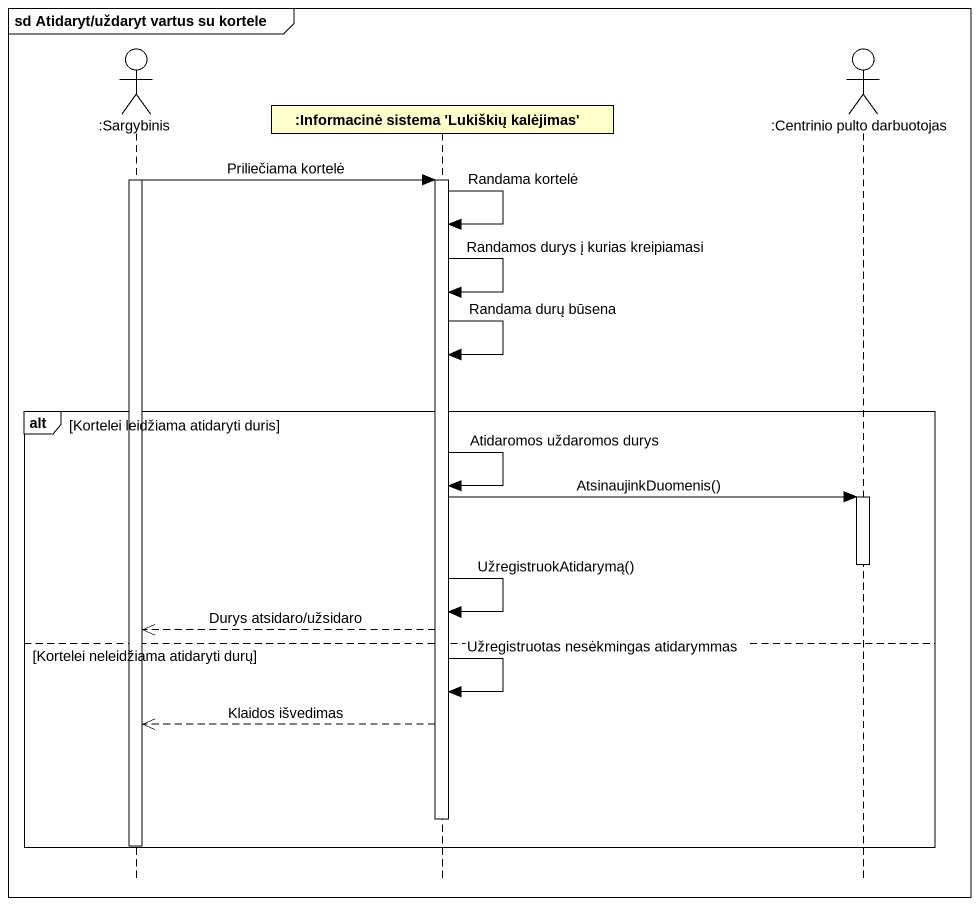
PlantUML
@startuml
mainframe sd Atidaryt/uždaryt vartus su kortele
hide footbox
actor ":Sargybinis" as Sargybinis
participant ":Informacinė sistema 'Lukiškių kalėjimas'" as Informacinė_sistema
actor ":Centrinio pulto darbuotojas" as Centrinio_pulto_darbuotojas

activate Sargybinis
Sargybinis -> Informacinė_sistema : Priliečiama kortelė
activate Informacinė_sistema
Informacinė_sistema -> Informacinė_sistema : Randama kortelė
Informacinė_sistema -> Informacinė_sistema : Randamos durys į kurias kreipiamasi
Informacinė_sistema -> Informacinė_sistema : Randama durų būsena
alt Kortelei leidžiama atidaryti duris
  Informacinė_sistema -> Informacinė_sistema : Atidaromos uždaromos durys
  Informacinė_sistema -> Centrinio_pulto_darbuotojas : AtsinaujinkDuomenis()
  activate Centrinio_pulto_darbuotojas
  deactivate Centrinio_pulto_darbuotojas
  Informacinė_sistema -> Informacinė_sistema : UžregistruokAtidarymą()
  Informacinė_sistema -->> Sargybinis : Durys atsidaro/užsidaro
else Kortelei neleidžiama atidaryti durų
  Informacinė_sistema -> Informacinė_sistema : Užregistruotas nesėkmingas atidarymmas
  Informacinė_sistema -->> Sargybinis : Klaidos išvedimas
  deactivate Informacinė_sistema
  deactivate Sargybinis
end
@enduml
